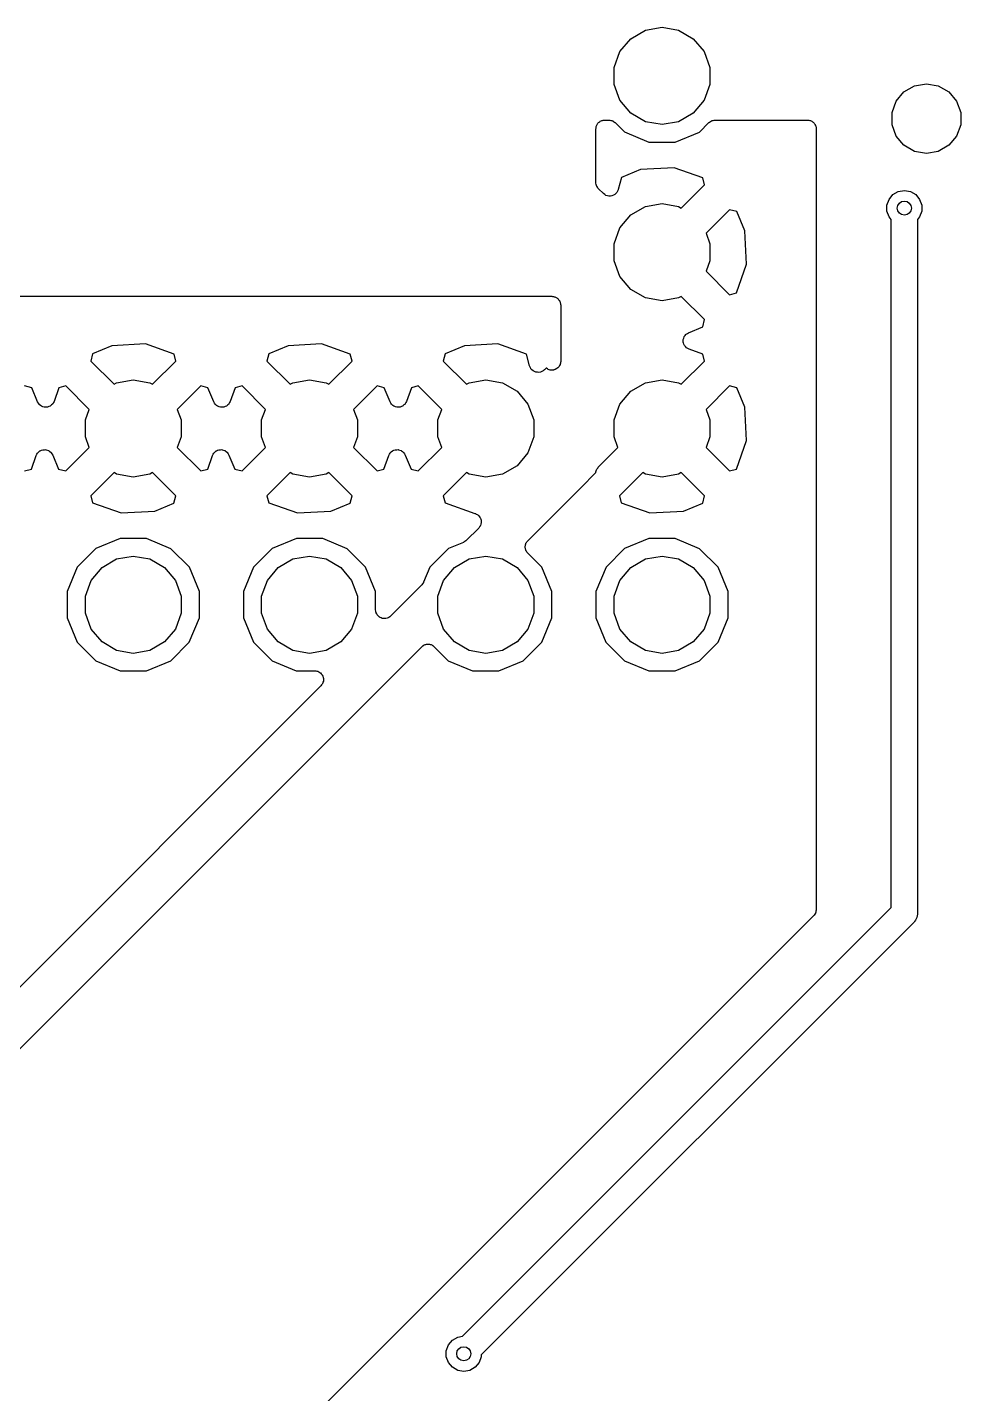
# Model space of a CAD drawing. Extents: x 25 to 346, y -457 to -16.
# Drawn here: x 54.67 to 68.12, y -394.28 to -374.58 of the extents above; entities that cross this region are included whole.
import ezdxf

# ---------------------------------------------------------------- set-up
doc = ezdxf.new("R2010")
doc.units = 0
doc.header["$MEASUREMENT"] = 0
doc.layers.add('BLACK', color=7, linetype='CONTINUOUS')

msp = doc.modelspace()

# ---------------------------------------------------------------- linework, layer by layer
at = {"layer": 'Black'}
for p, q in [((63.3668, -374.748), (63.5777, -374.626)), ((63.5777, -374.626), (63.8175, -374.584)), ((63.8175, -374.584), (64.0573, -374.626)), ((64.0573, -374.626), (64.2682, -374.748)), ((63.2103, -374.934), (63.3668, -374.748)), ((64.2682, -374.748), (64.4247, -374.934)), ((63.127, -375.163), (63.2103, -374.934)), ((64.4247, -374.934), (64.508, -375.163)), ((63.127, -375.407), (63.127, -375.163)), ((64.508, -375.163), (64.508, -375.407)), ((63.2103, -375.636), (63.127, -375.407)), ((64.508, -375.407), (64.4247, -375.636)), ((67.1928, -375.649), (67.3049, -375.516)), ((67.3049, -375.516), (67.4558, -375.428)), ((67.4558, -375.428), (67.6275, -375.398)), ((67.6275, -375.398), (67.7992, -375.428)), ((67.7992, -375.428), (67.9501, -375.516)), ((67.9501, -375.516), (68.0622, -375.649)), ((63.3668, -375.822), (63.2103, -375.636)), ((64.4247, -375.636), (64.2682, -375.822)), ((67.1332, -375.813), (67.1928, -375.649)), ((68.0622, -375.649), (68.1218, -375.813)), ((63.5777, -375.944), (63.3668, -375.822)), ((64.2682, -375.822), (64.0573, -375.944)), ((67.1332, -375.987), (67.1332, -375.813)), ((68.1218, -375.813), (68.1218, -375.987)), ((62.865, -376.047), (62.8669, -376.036)), ((62.865, -376.82), (62.865, -376.047)), ((62.8669, -376.025), (62.8707, -376.015)), ((62.8669, -376.036), (62.8669, -376.025)), ((62.8707, -376.015), (62.8727, -376.004)), ((62.8727, -376.004), (62.8782, -375.994)), ((62.8782, -375.994), (62.882, -375.983)), ((62.882, -375.983), (62.8892, -375.975)), ((62.8892, -375.975), (62.8947, -375.965)), ((62.8947, -375.965), (62.9032, -375.958)), ((62.9032, -375.958), (62.9104, -375.95)), ((62.9104, -375.95), (62.92, -375.944)), ((62.92, -375.944), (62.9285, -375.937)), ((62.9285, -375.937), (62.9389, -375.933)), ((62.9389, -375.933), (62.9486, -375.928)), ((62.9486, -375.928), (62.9595, -375.926)), ((62.9595, -375.926), (62.9699, -375.922)), ((62.9699, -375.922), (62.9811, -375.922)), ((62.9811, -375.922), (62.992, -375.92)), ((62.992, -375.92), (63.0529, -375.92)), ((63.0529, -375.92), (63.0584, -375.921)), ((63.0584, -375.921), (63.064, -375.92)), ((63.064, -375.92), (63.08, -375.925)), ((63.08, -375.925), (63.0963, -375.928)), ((63.0963, -375.928), (63.1012, -375.93)), ((63.1012, -375.93), (63.1066, -375.932)), ((63.1066, -375.932), (63.1202, -375.941)), ((63.1202, -375.941), (63.1345, -375.95)), ((63.1345, -375.95), (63.1381, -375.954)), ((63.1381, -375.954), (63.1427, -375.957)), ((63.1427, -375.957), (63.2772, -376.092)), ((63.2772, -376.092), (63.6272, -376.237)), ((63.8175, -375.986), (63.5777, -375.944)), ((64.0573, -375.944), (63.8175, -375.986)), ((64.0061, -376.238), (64.3563, -376.093)), ((64.3563, -376.093), (64.4924, -375.957)), ((64.4924, -375.957), (64.497, -375.954)), ((64.497, -375.954), (64.5005, -375.95)), ((64.5005, -375.95), (64.5149, -375.941)), ((64.5149, -375.941), (64.5286, -375.932)), ((64.5286, -375.932), (64.5339, -375.93)), ((64.5339, -375.93), (64.5387, -375.928)), ((64.5387, -375.928), (64.5551, -375.925)), ((64.5551, -375.925), (64.5712, -375.92)), ((64.5712, -375.92), (64.5767, -375.921)), ((64.5767, -375.921), (64.5821, -375.92)), ((64.5821, -375.92), (65.913, -375.92)), ((65.913, -375.92), (65.9239, -375.922)), ((65.9239, -375.922), (65.9351, -375.922)), ((65.9351, -375.922), (65.9455, -375.926)), ((65.9455, -375.926), (65.9564, -375.928)), ((65.9564, -375.928), (65.9661, -375.933)), ((65.9661, -375.933), (65.9765, -375.937)), ((65.9765, -375.937), (65.985, -375.944)), ((65.985, -375.944), (65.9946, -375.95)), ((65.9946, -375.95), (66.0018, -375.958)), ((66.0018, -375.958), (66.0103, -375.965)), ((66.0103, -375.965), (66.0158, -375.975)), ((66.0158, -375.975), (66.023, -375.983)), ((66.023, -375.983), (66.0268, -375.994)), ((66.0268, -375.994), (66.0323, -376.004)), ((66.0323, -376.004), (66.0343, -376.015)), ((66.0343, -376.015), (66.0381, -376.025)), ((66.0381, -376.025), (66.0381, -376.036)), ((66.0381, -376.036), (66.04, -376.047)), ((66.04, -376.047), (66.04, -387.297)), ((67.1928, -376.151), (67.1332, -375.987)), ((68.1218, -375.987), (68.0622, -376.151)), ((63.6272, -376.237), (64.0061, -376.238)), ((67.3049, -376.284), (67.1928, -376.151)), ((67.4558, -376.372), (67.3049, -376.284)), ((67.9501, -376.284), (67.7992, -376.372)), ((68.0622, -376.151), (67.9501, -376.284)), ((67.6275, -376.402), (67.4558, -376.372)), ((67.7992, -376.372), (67.6275, -376.402)), ((63.5089, -376.633), (63.2315, -376.748)), ((63.9917, -376.607), (63.5089, -376.633)), ((64.4046, -376.753), (63.9917, -376.607)), ((62.866, -376.825), (62.865, -376.82)), ((62.8655, -376.831), (62.866, -376.825)), ((62.8698, -376.847), (62.8655, -376.831)), ((62.8727, -376.863), (62.8698, -376.847)), ((62.8755, -376.868), (62.8727, -376.863)), ((62.8769, -376.874), (62.8755, -376.868)), ((62.8864, -376.887), (62.8769, -376.874)), ((62.8947, -376.902), (62.8864, -376.887)), ((63.2315, -376.748), (63.1858, -376.923)), ((64.0953, -377.188), (64.4308, -376.853)), ((64.4308, -376.853), (64.4046, -376.753)), ((62.899, -376.905), (62.8947, -376.902)), ((62.9022, -376.91), (62.899, -376.905)), ((62.9731, -376.981), (62.9022, -376.91)), ((62.9734, -376.981), (62.9731, -376.981)), ((62.9736, -376.981), (62.9734, -376.981)), ((62.9915, -376.993), (62.9736, -376.981)), ((63.0092, -377.006), (62.9915, -376.993)), ((63.0096, -377.006), (63.0092, -377.006)), ((63.0099, -377.006), (63.0096, -377.006)), ((63.0309, -377.012), (63.0099, -377.006)), ((63.0518, -377.017), (63.0309, -377.012)), ((63.0522, -377.017), (63.0518, -377.017)), ((63.0526, -377.017), (63.0522, -377.017)), ((63.0743, -377.015), (63.0526, -377.017)), ((63.0958, -377.013), (63.0743, -377.015)), ((63.0961, -377.013), (63.0958, -377.013)), ((63.0965, -377.013), (63.0961, -377.013)), ((63.1161, -377.004), (63.0965, -377.013)), ((63.1358, -376.995), (63.1161, -377.004)), ((63.136, -376.995), (63.1358, -376.995)), ((63.1364, -376.994), (63.136, -376.995)), ((63.1516, -376.979), (63.1364, -376.994)), ((63.1669, -376.964), (63.1516, -376.979)), ((63.1671, -376.963), (63.1669, -376.964)), ((63.1674, -376.963), (63.1671, -376.963)), ((63.1764, -376.943), (63.1674, -376.963)), ((63.1856, -376.924), (63.1764, -376.943)), ((63.1858, -376.923), (63.1856, -376.923)), ((63.1856, -376.923), (63.1856, -376.924)), ((67.0589, -377.146), (67.0892, -377.063)), ((67.0892, -377.063), (67.1461, -376.995)), ((67.1461, -376.995), (67.2228, -376.95)), ((67.2228, -376.95), (67.31, -376.935)), ((67.31, -376.935), (67.3972, -376.95)), ((67.3972, -376.95), (67.4739, -376.995)), ((67.4739, -376.995), (67.5308, -377.063)), ((67.5308, -377.063), (67.5611, -377.146)), ((63.2103, -377.474), (63.3668, -377.288)), ((63.3668, -377.288), (63.5777, -377.166)), ((63.5777, -377.166), (63.8175, -377.124)), ((63.8175, -377.124), (64.0573, -377.166)), ((64.0573, -377.166), (64.0953, -377.188)), ((64.79, -377.212), (64.4521, -377.55)), ((64.8941, -377.239), (64.79, -377.212)), ((65.009, -377.516), (64.8941, -377.239)), ((67.0589, -377.234), (67.0589, -377.146)), ((67.0892, -377.317), (67.0589, -377.234)), ((67.5611, -377.234), (67.5308, -377.317)), ((67.5611, -377.146), (67.5611, -377.234)), ((63.127, -377.703), (63.2103, -377.474)), ((67.1195, -377.354), (67.0892, -377.317)), ((67.1195, -387.271), (67.1195, -377.354)), ((67.5308, -377.317), (67.5005, -377.354)), ((67.5005, -377.354), (67.5005, -387.35)), ((64.4521, -377.55), (64.508, -377.703)), ((65.0352, -377.999), (65.009, -377.516)), ((63.127, -377.947), (63.127, -377.703)), ((64.508, -377.703), (64.508, -377.947)), ((63.2103, -378.176), (63.127, -377.947)), ((64.508, -377.947), (64.4521, -378.1)), ((64.8899, -378.412), (65.0352, -377.999)), ((63.3668, -378.362), (63.2103, -378.176)), ((64.4521, -378.1), (64.79, -378.438)), ((36.957, -378.46), (62.23, -378.46)), ((62.23, -378.46), (62.2409, -378.462)), ((62.2409, -378.462), (62.2521, -378.462)), ((62.2521, -378.462), (62.2625, -378.466)), ((62.2625, -378.466), (62.2734, -378.468)), ((62.2734, -378.468), (62.2831, -378.473)), ((62.2831, -378.473), (62.2935, -378.477)), ((63.5777, -378.484), (63.3668, -378.362)), ((64.0953, -378.462), (64.0573, -378.484)), ((64.4308, -378.797), (64.0953, -378.462)), ((64.79, -378.438), (64.8899, -378.412)), ((62.2935, -378.477), (62.302, -378.484)), ((62.302, -378.484), (62.3116, -378.49)), ((62.3116, -378.49), (62.3188, -378.498)), ((62.3188, -378.498), (62.3273, -378.505)), ((62.3273, -378.505), (62.3328, -378.515)), ((62.3328, -378.515), (62.34, -378.523)), ((62.34, -378.523), (62.3438, -378.534)), ((62.3438, -378.534), (62.3493, -378.544)), ((62.3493, -378.544), (62.3513, -378.555)), ((62.3513, -378.555), (62.3551, -378.565)), ((62.3551, -378.565), (62.3551, -378.576)), ((62.3551, -378.576), (62.357, -378.587)), ((62.357, -378.587), (62.357, -379.398)), ((63.8175, -378.526), (63.5777, -378.484)), ((64.0573, -378.484), (63.8175, -378.526)), ((64.4035, -378.902), (64.4308, -378.797)), ((64.1236, -379.082), (64.1302, -379.064)), ((64.1302, -379.064), (64.1362, -379.044)), ((64.1362, -379.044), (64.1375, -379.043)), ((64.1375, -379.043), (64.1382, -379.041)), ((64.1382, -379.041), (64.1509, -379.025)), ((64.1509, -379.025), (64.1631, -379.01)), ((64.1631, -379.01), (64.1649, -379.008)), ((64.1649, -379.008), (64.1662, -379.007)), ((64.1662, -379.007), (64.1834, -378.997)), ((64.1834, -378.997), (64.2003, -378.986)), ((64.2003, -378.986), (64.4035, -378.902)), ((55.8889, -379.173), (55.6115, -379.288)), ((56.3717, -379.147), (55.8889, -379.173)), ((56.7846, -379.293), (56.3717, -379.147)), ((58.4289, -379.173), (58.1515, -379.288)), ((58.9117, -379.147), (58.4289, -379.173)), ((59.3246, -379.293), (58.9117, -379.147)), ((60.9689, -379.173), (60.6915, -379.288)), ((61.4517, -379.147), (60.9689, -379.173)), ((61.8646, -379.293), (61.4517, -379.147)), ((64.123, -379.087), (64.1236, -379.085)), ((64.1238, -379.107), (64.123, -379.087)), ((64.1236, -379.085), (64.1236, -379.082)), ((64.124, -379.127), (64.1238, -379.107)), ((64.1248, -379.129), (64.124, -379.127)), ((64.1249, -379.131), (64.1248, -379.129)), ((64.1325, -379.149), (64.1249, -379.131)), ((64.1396, -379.168), (64.1325, -379.149)), ((64.1409, -379.169), (64.1396, -379.168)), ((64.1418, -379.171), (64.1409, -379.169)), ((64.1553, -379.186), (64.1418, -379.171)), ((64.1683, -379.201), (64.1553, -379.186)), ((64.1701, -379.202), (64.1683, -379.201)), ((64.1716, -379.204), (64.1701, -379.202)), ((64.1893, -379.213), (64.1716, -379.204)), ((64.2067, -379.223), (64.1893, -379.213)), ((64.4046, -379.293), (64.2067, -379.223)), ((55.6115, -379.288), (55.5842, -379.393)), ((55.5842, -379.393), (55.9197, -379.728)), ((56.4753, -379.728), (56.8108, -379.393)), ((56.8108, -379.393), (56.7846, -379.293)), ((58.1515, -379.288), (58.1242, -379.393)), ((58.1242, -379.393), (58.4597, -379.728)), ((59.0153, -379.728), (59.3508, -379.393)), ((59.3508, -379.393), (59.3246, -379.293)), ((60.6915, -379.288), (60.6642, -379.393)), ((60.6642, -379.393), (60.9997, -379.728)), ((61.9092, -379.463), (61.8646, -379.293)), ((62.341, -379.456), (62.334, -379.471)), ((62.3493, -379.442), (62.341, -379.456)), ((62.3503, -379.436), (62.3493, -379.442)), ((62.3527, -379.431), (62.3503, -379.436)), ((62.3541, -379.415), (62.3527, -379.431)), ((62.357, -379.398), (62.3541, -379.415)), ((64.0953, -379.728), (64.4308, -379.393)), ((64.4308, -379.393), (64.4046, -379.293)), ((61.9094, -379.463), (61.9092, -379.463)), ((61.9094, -379.464), (61.9094, -379.463)), ((61.9186, -379.483), (61.9094, -379.464)), ((61.9276, -379.503), (61.9186, -379.483)), ((61.9279, -379.503), (61.9276, -379.503)), ((61.928, -379.504), (61.9279, -379.503)), ((61.9434, -379.519), (61.928, -379.504)), ((61.9586, -379.534), (61.9434, -379.519)), ((61.959, -379.535), (61.9586, -379.534)), ((61.9592, -379.535), (61.959, -379.535)), ((61.9789, -379.544), (61.9592, -379.535)), ((61.9985, -379.553), (61.9789, -379.544)), ((61.9989, -379.553), (61.9985, -379.553)), ((61.9992, -379.553), (61.9989, -379.553)), ((62.0207, -379.555), (61.9992, -379.553)), ((62.0424, -379.557), (62.0207, -379.555)), ((62.0428, -379.557), (62.0424, -379.557)), ((62.0432, -379.557), (62.0428, -379.557)), ((62.0641, -379.552), (62.0432, -379.557)), ((62.0851, -379.546), (62.0641, -379.552)), ((62.0854, -379.546), (62.0851, -379.546)), ((62.0858, -379.546), (62.0854, -379.546)), ((62.1036, -379.533), (62.0858, -379.546)), ((62.1214, -379.521), (62.1036, -379.533)), ((62.1216, -379.521), (62.1214, -379.521)), ((62.1219, -379.521), (62.1216, -379.521)), ((62.1486, -379.494), (62.1219, -379.521)), ((62.1538, -379.498), (62.1486, -379.494)), ((62.1665, -379.508), (62.1538, -379.498)), ((62.1718, -379.51), (62.1665, -379.508)), ((62.1763, -379.513), (62.1718, -379.51)), ((62.1924, -379.518), (62.1763, -379.513)), ((62.2079, -379.523), (62.1924, -379.518)), ((62.2135, -379.523), (62.2079, -379.523)), ((62.2189, -379.525), (62.2135, -379.523)), ((62.2355, -379.523), (62.2189, -379.525)), ((62.2521, -379.523), (62.2355, -379.523)), ((62.2573, -379.521), (62.2521, -379.523)), ((62.2629, -379.521), (62.2573, -379.521)), ((62.2779, -379.514), (62.2629, -379.521)), ((62.2935, -379.508), (62.2779, -379.514)), ((62.2978, -379.505), (62.2935, -379.508)), ((62.3028, -379.502), (62.2978, -379.505)), ((62.3146, -379.491), (62.3028, -379.502)), ((62.3273, -379.48), (62.3146, -379.491)), ((62.3301, -379.475), (62.3273, -379.48)), ((62.334, -379.471), (62.3301, -379.475)), ((54.7341, -379.779), (54.63, -379.752)), ((54.8183, -379.982), (54.7341, -379.779)), ((55.1251, -379.778), (55.0554, -379.976)), ((55.225, -379.752), (55.1251, -379.778)), ((55.5629, -380.09), (55.225, -379.752)), ((55.9197, -379.728), (55.9577, -379.706)), ((55.9577, -379.706), (56.1975, -379.664)), ((56.1975, -379.664), (56.4373, -379.706)), ((56.4373, -379.706), (56.4753, -379.728)), ((57.17, -379.752), (56.8321, -380.09)), ((57.2741, -379.779), (57.17, -379.752)), ((57.3583, -379.982), (57.2741, -379.779)), ((57.6651, -379.778), (57.5954, -379.976)), ((57.765, -379.752), (57.6651, -379.778)), ((58.1029, -380.09), (57.765, -379.752)), ((58.4597, -379.728), (58.4977, -379.706)), ((58.4977, -379.706), (58.7375, -379.664)), ((58.7375, -379.664), (58.9773, -379.706)), ((58.9773, -379.706), (59.0153, -379.728)), ((59.71, -379.752), (59.3721, -380.09)), ((59.8141, -379.779), (59.71, -379.752)), ((59.8983, -379.982), (59.8141, -379.779)), ((60.2051, -379.778), (60.1354, -379.976)), ((60.305, -379.752), (60.2051, -379.778)), ((60.6429, -380.09), (60.305, -379.752)), ((60.9997, -379.728), (61.0377, -379.706)), ((61.0377, -379.706), (61.2775, -379.664)), ((61.2775, -379.664), (61.5173, -379.706)), ((61.5173, -379.706), (61.7282, -379.828)), ((61.7282, -379.828), (61.8847, -380.014)), ((63.2103, -380.014), (63.3668, -379.828)), ((63.3668, -379.828), (63.5777, -379.706)), ((63.5777, -379.706), (63.8175, -379.664)), ((63.8175, -379.664), (64.0573, -379.706)), ((64.0573, -379.706), (64.0953, -379.728)), ((64.79, -379.752), (64.4521, -380.09)), ((64.8941, -379.779), (64.79, -379.752)), ((65.009, -380.056), (64.8941, -379.779)), ((54.829, -379.999), (54.8183, -379.982)), ((54.8392, -380.016), (54.829, -379.999)), ((54.8409, -380.018), (54.8392, -380.016)), ((54.842, -380.019), (54.8409, -380.018)), ((54.8579, -380.032), (54.842, -380.019)), ((54.8733, -380.044), (54.8579, -380.032)), ((54.8753, -380.045), (54.8733, -380.044)), ((54.877, -380.046), (54.8753, -380.045)), ((54.8961, -380.052), (54.877, -380.046)), ((54.9816, -380.05), (54.9631, -380.058)), ((55.0003, -380.043), (54.9816, -380.05)), ((55.0019, -380.042), (55.0003, -380.043)), ((55.0039, -380.041), (55.0019, -380.042)), ((55.0186, -380.027), (55.0039, -380.041)), ((55.0338, -380.014), (55.0186, -380.027)), ((55.0348, -380.012), (55.0338, -380.014)), ((55.0364, -380.011), (55.0348, -380.012)), ((55.0456, -379.993), (55.0364, -380.011)), ((55.0554, -379.976), (55.0456, -379.993)), ((57.369, -379.999), (57.3583, -379.982)), ((57.3792, -380.016), (57.369, -379.999)), ((57.3809, -380.018), (57.3792, -380.016)), ((57.382, -380.019), (57.3809, -380.018)), ((57.3979, -380.032), (57.382, -380.019)), ((57.4133, -380.044), (57.3979, -380.032)), ((57.4153, -380.045), (57.4133, -380.044)), ((57.417, -380.046), (57.4153, -380.045)), ((57.4361, -380.052), (57.417, -380.046)), ((57.5216, -380.05), (57.5031, -380.058)), ((57.5403, -380.043), (57.5216, -380.05)), ((57.5419, -380.042), (57.5403, -380.043)), ((57.5439, -380.041), (57.5419, -380.042)), ((57.5586, -380.027), (57.5439, -380.041)), ((57.5738, -380.014), (57.5586, -380.027)), ((57.5748, -380.012), (57.5738, -380.014)), ((57.5764, -380.011), (57.5748, -380.012)), ((57.5856, -379.993), (57.5764, -380.011)), ((57.5954, -379.976), (57.5856, -379.993)), ((59.909, -379.999), (59.8983, -379.982)), ((59.9192, -380.016), (59.909, -379.999)), ((59.9209, -380.018), (59.9192, -380.016)), ((59.922, -380.019), (59.9209, -380.018)), ((59.9379, -380.032), (59.922, -380.019)), ((59.9533, -380.044), (59.9379, -380.032)), ((59.9553, -380.045), (59.9533, -380.044)), ((59.957, -380.046), (59.9553, -380.045)), ((59.9761, -380.052), (59.957, -380.046)), ((60.0616, -380.05), (60.0431, -380.058)), ((60.0803, -380.043), (60.0616, -380.05)), ((60.0819, -380.042), (60.0803, -380.043)), ((60.0839, -380.041), (60.0819, -380.042)), ((60.0986, -380.027), (60.0839, -380.041)), ((60.1138, -380.014), (60.0986, -380.027)), ((60.1148, -380.012), (60.1138, -380.014)), ((60.1164, -380.011), (60.1148, -380.012)), ((60.1256, -379.993), (60.1164, -380.011)), ((60.1354, -379.976), (60.1256, -379.993)), ((61.8847, -380.014), (61.968, -380.243)), ((63.127, -380.243), (63.2103, -380.014)), ((54.9149, -380.059), (54.8961, -380.052)), ((54.917, -380.059), (54.9149, -380.059)), ((54.9191, -380.06), (54.917, -380.059)), ((54.939, -380.059), (54.9191, -380.06)), ((54.959, -380.058), (54.939, -380.059)), ((54.961, -380.058), (54.959, -380.058)), ((54.9631, -380.058), (54.961, -380.058)), ((55.507, -380.243), (55.5629, -380.09)), ((55.507, -380.487), (55.507, -380.243)), ((56.8321, -380.09), (56.888, -380.243)), ((56.888, -380.243), (56.888, -380.487)), ((57.4549, -380.059), (57.4361, -380.052)), ((57.457, -380.059), (57.4549, -380.059)), ((57.4591, -380.06), (57.457, -380.059)), ((57.479, -380.059), (57.4591, -380.06)), ((57.499, -380.058), (57.479, -380.059)), ((57.501, -380.058), (57.499, -380.058)), ((57.5031, -380.058), (57.501, -380.058)), ((58.047, -380.243), (58.1029, -380.09)), ((58.047, -380.487), (58.047, -380.243)), ((59.3721, -380.09), (59.428, -380.243)), ((59.428, -380.243), (59.428, -380.487)), ((59.9949, -380.059), (59.9761, -380.052)), ((59.997, -380.059), (59.9949, -380.059)), ((59.9991, -380.06), (59.997, -380.059)), ((60.019, -380.059), (59.9991, -380.06)), ((60.039, -380.058), (60.019, -380.059)), ((60.041, -380.058), (60.039, -380.058)), ((60.0431, -380.058), (60.041, -380.058)), ((60.587, -380.243), (60.6429, -380.09)), ((60.587, -380.487), (60.587, -380.243)), ((61.968, -380.243), (61.968, -380.487)), ((63.127, -380.487), (63.127, -380.243)), ((64.4521, -380.09), (64.508, -380.243)), ((64.508, -380.243), (64.508, -380.487)), ((65.0352, -380.539), (65.009, -380.056)), ((55.225, -380.978), (55.5629, -380.64)), ((55.5629, -380.64), (55.507, -380.487)), ((56.888, -380.487), (56.8321, -380.64)), ((56.8321, -380.64), (57.17, -380.978)), ((57.765, -380.978), (58.1029, -380.64)), ((58.1029, -380.64), (58.047, -380.487)), ((59.428, -380.487), (59.3721, -380.64)), ((59.3721, -380.64), (59.71, -380.978)), ((60.305, -380.978), (60.6429, -380.64)), ((60.6429, -380.64), (60.587, -380.487)), ((61.968, -380.487), (61.8847, -380.716)), ((62.8996, -380.924), (63.1829, -380.64)), ((63.1829, -380.64), (63.127, -380.487)), ((64.508, -380.487), (64.4521, -380.64)), ((64.4521, -380.64), (64.79, -380.978)), ((64.8899, -380.952), (65.0352, -380.539)), ((54.7299, -380.952), (54.7996, -380.754)), ((54.7996, -380.754), (54.8094, -380.737)), ((54.8094, -380.737), (54.8186, -380.719)), ((54.8186, -380.719), (54.8202, -380.718)), ((54.8202, -380.718), (54.8212, -380.716)), ((54.8212, -380.716), (54.8364, -380.703)), ((54.8364, -380.703), (54.8511, -380.689)), ((54.8511, -380.689), (54.8531, -380.688)), ((54.8531, -380.688), (54.8547, -380.687)), ((54.8547, -380.687), (54.8734, -380.68)), ((54.8734, -380.68), (54.8919, -380.672)), ((54.8919, -380.672), (54.894, -380.672)), ((54.894, -380.672), (54.896, -380.672)), ((54.896, -380.672), (54.916, -380.671)), ((54.916, -380.671), (54.9359, -380.67)), ((54.9359, -380.67), (54.938, -380.671)), ((54.938, -380.671), (54.9401, -380.671)), ((54.9401, -380.671), (54.959, -380.678)), ((54.959, -380.678), (54.978, -380.684)), ((54.978, -380.684), (54.9797, -380.685)), ((54.9797, -380.685), (54.9817, -380.686)), ((54.9817, -380.686), (54.9971, -380.698)), ((54.9971, -380.698), (55.013, -380.711)), ((55.013, -380.711), (55.0141, -380.712)), ((55.0141, -380.712), (55.0158, -380.714)), ((55.0158, -380.714), (55.0259, -380.731)), ((55.0259, -380.731), (55.0367, -380.748)), ((55.0367, -380.748), (55.1209, -380.951)), ((57.2699, -380.952), (57.3396, -380.754)), ((57.3396, -380.754), (57.3494, -380.737)), ((57.3494, -380.737), (57.3586, -380.719)), ((57.3586, -380.719), (57.3602, -380.718)), ((57.3602, -380.718), (57.3612, -380.716)), ((57.3612, -380.716), (57.3764, -380.703)), ((57.3764, -380.703), (57.3911, -380.689)), ((57.3911, -380.689), (57.3931, -380.688)), ((57.3931, -380.688), (57.3947, -380.687)), ((57.3947, -380.687), (57.4134, -380.68)), ((57.4134, -380.68), (57.4319, -380.672)), ((57.4319, -380.672), (57.434, -380.672)), ((57.434, -380.672), (57.436, -380.672)), ((57.436, -380.672), (57.456, -380.671)), ((57.456, -380.671), (57.4759, -380.67)), ((57.4759, -380.67), (57.478, -380.671)), ((57.478, -380.671), (57.4801, -380.671)), ((57.4801, -380.671), (57.499, -380.678)), ((57.499, -380.678), (57.518, -380.684)), ((57.518, -380.684), (57.5197, -380.685)), ((57.5197, -380.685), (57.5217, -380.686)), ((57.5217, -380.686), (57.5371, -380.698)), ((57.5371, -380.698), (57.553, -380.711)), ((57.553, -380.711), (57.5541, -380.712)), ((57.5541, -380.712), (57.5558, -380.714)), ((57.5558, -380.714), (57.5659, -380.731)), ((57.5659, -380.731), (57.5767, -380.748)), ((57.5767, -380.748), (57.6609, -380.951)), ((59.8099, -380.952), (59.8796, -380.754)), ((59.8796, -380.754), (59.8894, -380.737)), ((59.8894, -380.737), (59.8986, -380.719)), ((59.8986, -380.719), (59.9002, -380.718)), ((59.9002, -380.718), (59.9012, -380.716)), ((59.9012, -380.716), (59.9164, -380.703)), ((59.9164, -380.703), (59.9311, -380.689)), ((59.9311, -380.689), (59.9331, -380.688)), ((59.9331, -380.688), (59.9347, -380.687)), ((59.9347, -380.687), (59.9534, -380.68)), ((59.9534, -380.68), (59.9719, -380.672)), ((59.9719, -380.672), (59.974, -380.672)), ((59.974, -380.672), (59.976, -380.672)), ((59.976, -380.672), (59.996, -380.671)), ((59.996, -380.671), (60.0159, -380.67)), ((60.0159, -380.67), (60.018, -380.671)), ((60.018, -380.671), (60.0201, -380.671)), ((60.0201, -380.671), (60.039, -380.678)), ((60.039, -380.678), (60.058, -380.684)), ((60.058, -380.684), (60.0597, -380.685)), ((60.0597, -380.685), (60.0617, -380.686)), ((60.0617, -380.686), (60.0771, -380.698)), ((60.0771, -380.698), (60.093, -380.711)), ((60.093, -380.711), (60.0941, -380.712)), ((60.0941, -380.712), (60.0958, -380.714)), ((60.0958, -380.714), (60.1059, -380.731)), ((60.1059, -380.731), (60.1167, -380.748)), ((60.1167, -380.748), (60.2009, -380.951)), ((61.8847, -380.716), (61.7282, -380.902)), ((54.63, -380.978), (54.7299, -380.952)), ((55.1209, -380.951), (55.225, -380.978)), ((55.9197, -381.002), (55.5842, -381.337)), ((55.9577, -381.024), (55.9197, -381.002)), ((56.1975, -381.066), (55.9577, -381.024)), ((56.4373, -381.024), (56.1975, -381.066)), ((56.4753, -381.002), (56.4373, -381.024)), ((56.8108, -381.337), (56.4753, -381.002)), ((57.17, -380.978), (57.2699, -380.952)), ((57.6609, -380.951), (57.765, -380.978)), ((58.4597, -381.002), (58.1242, -381.337)), ((58.4977, -381.024), (58.4597, -381.002)), ((58.7375, -381.066), (58.4977, -381.024)), ((58.9773, -381.024), (58.7375, -381.066)), ((59.0153, -381.002), (58.9773, -381.024)), ((59.3508, -381.337), (59.0153, -381.002)), ((59.71, -380.978), (59.8099, -380.952)), ((60.2009, -380.951), (60.305, -380.978)), ((60.9997, -381.002), (60.6642, -381.337)), ((61.0377, -381.024), (60.9997, -381.002)), ((61.2775, -381.066), (61.0377, -381.024)), ((61.5173, -381.024), (61.2775, -381.066)), ((61.7282, -380.902), (61.5173, -381.024)), ((62.6556, -381.209), (62.856, -381.009)), ((62.856, -381.009), (62.8629, -380.999)), ((62.8629, -380.999), (62.8647, -380.989)), ((62.8647, -380.989), (62.8703, -380.975)), ((62.8703, -380.975), (62.8743, -380.96)), ((62.8743, -380.96), (62.8781, -380.954)), ((62.8781, -380.954), (62.8806, -380.948)), ((62.8806, -380.948), (62.8907, -380.936)), ((62.8907, -380.936), (62.8996, -380.924)), ((63.5397, -381.002), (63.2042, -381.337)), ((63.5777, -381.024), (63.5397, -381.002)), ((63.8175, -381.066), (63.5777, -381.024)), ((64.0573, -381.024), (63.8175, -381.066)), ((64.0953, -381.002), (64.0573, -381.024)), ((64.4308, -381.337), (64.0953, -381.002)), ((64.79, -380.978), (64.8899, -380.952)), ((61.8821, -381.983), (62.6556, -381.209)), ((62.6556, -381.209), (62.6556, -381.209)), ((55.5842, -381.337), (55.6104, -381.437)), ((56.7835, -381.442), (56.8108, -381.337)), ((58.1242, -381.337), (58.1504, -381.437)), ((59.3235, -381.442), (59.3508, -381.337)), ((60.6642, -381.337), (60.6904, -381.437)), ((63.2042, -381.337), (63.2304, -381.437)), ((64.4035, -381.442), (64.4308, -381.337)), ((55.6104, -381.437), (56.0233, -381.583)), ((56.0233, -381.583), (56.5061, -381.557)), ((56.5061, -381.557), (56.7835, -381.442)), ((58.1504, -381.437), (58.5633, -381.583)), ((58.5633, -381.583), (59.0461, -381.557)), ((59.0461, -381.557), (59.3235, -381.442)), ((60.6904, -381.437), (61.122, -381.589)), ((61.122, -381.589), (61.1224, -381.589)), ((61.1224, -381.589), (61.1229, -381.59)), ((61.1229, -381.59), (61.1271, -381.591)), ((61.1271, -381.591), (61.1388, -381.598)), ((61.1388, -381.598), (61.1402, -381.598)), ((61.1402, -381.598), (61.1583, -381.607)), ((61.1583, -381.607), (61.1598, -381.608)), ((61.1598, -381.608), (61.1617, -381.609)), ((61.1617, -381.609), (61.1643, -381.612)), ((61.1643, -381.612), (61.1656, -381.613)), ((61.1656, -381.613), (61.1723, -381.621)), ((61.1723, -381.621), (61.1754, -381.624)), ((61.1754, -381.624), (61.1895, -381.638)), ((63.2304, -381.437), (63.6433, -381.583)), ((63.6433, -381.583), (64.1261, -381.557)), ((64.1261, -381.557), (64.4035, -381.442)), ((61.1753, -381.801), (60.9957, -381.98)), ((61.1868, -381.784), (61.1753, -381.801)), ((61.1891, -381.781), (61.1868, -381.784)), ((61.1956, -381.773), (61.1891, -381.781)), ((61.1895, -381.638), (61.1904, -381.64)), ((61.1904, -381.64), (61.1919, -381.642)), ((61.1919, -381.642), (61.1935, -381.645)), ((61.1935, -381.645), (61.1943, -381.646)), ((61.1943, -381.646), (61.1972, -381.654)), ((61.1961, -381.772), (61.1956, -381.773)), ((61.1988, -381.768), (61.1961, -381.772)), ((61.1972, -381.654), (61.1997, -381.66)), ((61.1994, -381.766), (61.1988, -381.768)), ((61.2006, -381.765), (61.1994, -381.766)), ((61.1997, -381.66), (61.2082, -381.678)), ((61.2058, -381.745), (61.2006, -381.765)), ((61.2075, -381.739), (61.2058, -381.745)), ((61.2103, -381.732), (61.2075, -381.739)), ((61.2082, -381.678), (61.2084, -381.68)), ((61.2084, -381.68), (61.2092, -381.682)), ((61.2092, -381.682), (61.2094, -381.687)), ((61.2094, -381.687), (61.2098, -381.688)), ((61.2098, -381.688), (61.2099, -381.695)), ((61.2099, -381.695), (61.2103, -381.702)), ((61.2103, -381.702), (61.212, -381.722)), ((61.2116, -381.726), (61.2103, -381.73)), ((61.2103, -381.73), (61.2103, -381.732)), ((61.212, -381.722), (61.2115, -381.724)), ((61.2115, -381.724), (61.2116, -381.726)), ((56.0089, -381.952), (55.6587, -382.097)), ((56.3878, -381.953), (56.0089, -381.952)), ((56.7378, -382.098), (56.3878, -381.953)), ((58.5489, -381.952), (58.1987, -382.097)), ((58.9278, -381.953), (58.5489, -381.952)), ((59.2778, -382.098), (58.9278, -381.953)), ((60.9544, -382.008), (60.7387, -382.097)), ((60.9568, -382.006), (60.9544, -382.008)), ((60.9595, -382.006), (60.9568, -382.006)), ((60.9753, -381.995), (60.9595, -382.006)), ((60.9916, -381.984), (60.9753, -381.995)), ((60.9933, -381.982), (60.9916, -381.984)), ((60.9957, -381.98), (60.9933, -381.982)), ((61.854, -382.03), (61.8568, -382.019)), ((61.8568, -382.019), (61.8632, -382.01)), ((61.8632, -382.01), (61.868, -382)), ((61.868, -382), (61.8758, -381.992)), ((61.8758, -381.992), (61.8821, -381.983)), ((63.6289, -381.952), (63.2787, -382.097)), ((64.0078, -381.953), (63.6289, -381.952)), ((64.3578, -382.098), (64.0078, -381.953)), ((55.6587, -382.097), (55.3905, -382.365)), ((55.9577, -382.246), (56.1975, -382.204)), ((56.1975, -382.204), (56.4373, -382.246)), ((57.0055, -382.366), (56.7378, -382.098)), ((58.1987, -382.097), (57.9305, -382.365)), ((58.4977, -382.246), (58.7375, -382.204)), ((58.7375, -382.204), (58.9773, -382.246)), ((59.5455, -382.366), (59.2778, -382.098)), ((60.7387, -382.097), (60.4705, -382.365)), ((61.0377, -382.246), (61.2775, -382.204)), ((61.2775, -382.204), (61.5173, -382.246)), ((61.8454, -382.062), (61.8483, -382.051)), ((61.8464, -382.073), (61.8454, -382.062)), ((61.8454, -382.084), (61.8464, -382.073)), ((61.8483, -382.094), (61.8454, -382.084)), ((61.8483, -382.051), (61.8493, -382.04)), ((61.8493, -382.106), (61.8483, -382.094)), ((61.8493, -382.04), (61.854, -382.03)), ((61.8539, -382.116), (61.8493, -382.106)), ((61.8568, -382.126), (61.8539, -382.116)), ((61.8632, -382.135), (61.8568, -382.126)), ((61.8679, -382.146), (61.8632, -382.135)), ((61.8757, -382.153), (61.8679, -382.146)), ((61.8821, -382.162), (61.8757, -382.153)), ((62.0855, -382.366), (61.8821, -382.162)), ((63.2787, -382.097), (63.0105, -382.365)), ((63.5777, -382.246), (63.8175, -382.204)), ((63.8175, -382.204), (64.0573, -382.246)), ((64.6255, -382.366), (64.3578, -382.098)), ((55.3905, -382.365), (55.2452, -382.715)), ((55.5903, -382.554), (55.7468, -382.368)), ((55.7468, -382.368), (55.9577, -382.246)), ((56.4373, -382.246), (56.6482, -382.368)), ((56.6482, -382.368), (56.8047, -382.554)), ((57.1502, -382.716), (57.0055, -382.366)), ((57.9305, -382.365), (57.7852, -382.715)), ((58.1303, -382.554), (58.2868, -382.368)), ((58.2868, -382.368), (58.4977, -382.246)), ((58.9773, -382.246), (59.1882, -382.368)), ((59.1882, -382.368), (59.3447, -382.554)), ((59.6902, -382.716), (59.5455, -382.366)), ((60.4705, -382.365), (60.3802, -382.582)), ((60.6703, -382.554), (60.8268, -382.368)), ((60.8268, -382.368), (61.0377, -382.246)), ((61.5173, -382.246), (61.7282, -382.368)), ((61.7282, -382.368), (61.8847, -382.554)), ((62.2302, -382.716), (62.0855, -382.366)), ((63.0105, -382.365), (62.8652, -382.715)), ((63.2103, -382.554), (63.3668, -382.368)), ((63.3668, -382.368), (63.5777, -382.246)), ((64.0573, -382.246), (64.2682, -382.368)), ((64.2682, -382.368), (64.4247, -382.554)), ((64.7702, -382.716), (64.6255, -382.366)), ((55.507, -382.783), (55.5903, -382.554)), ((56.8047, -382.554), (56.888, -382.783)), ((58.047, -382.783), (58.1303, -382.554)), ((59.3447, -382.554), (59.428, -382.783)), ((60.3669, -382.603), (60.3565, -382.619)), ((60.378, -382.587), (60.3669, -382.603)), ((60.3787, -382.585), (60.378, -382.587)), ((60.3802, -382.582), (60.3787, -382.585)), ((60.587, -382.783), (60.6703, -382.554)), ((61.8847, -382.554), (61.968, -382.783)), ((63.127, -382.783), (63.2103, -382.554)), ((64.4247, -382.554), (64.508, -382.783)), ((55.2452, -382.715), (55.2448, -383.094)), ((55.507, -383.027), (55.507, -382.783)), ((56.888, -382.783), (56.888, -383.027)), ((57.1498, -383.095), (57.1502, -382.716)), ((57.7852, -382.715), (57.7848, -383.094)), ((58.047, -383.027), (58.047, -382.783)), ((59.428, -382.783), (59.428, -383.027)), ((59.6899, -382.979), (59.6902, -382.716)), ((60.3527, -382.623), (59.9067, -383.069)), ((60.3543, -382.621), (60.3527, -382.623)), ((60.3565, -382.619), (60.3543, -382.621)), ((60.587, -383.027), (60.587, -382.783)), ((61.968, -382.783), (61.968, -383.027)), ((62.2298, -383.095), (62.2302, -382.716)), ((62.8652, -382.715), (62.8648, -383.094)), ((63.127, -383.027), (63.127, -382.783)), ((64.508, -382.783), (64.508, -383.027)), ((64.7698, -383.095), (64.7702, -382.716)), ((59.6928, -382.996), (59.6899, -382.979)), ((59.6943, -383.012), (59.6928, -382.996)), ((55.2448, -383.094), (55.3895, -383.444)), ((55.5903, -383.256), (55.507, -383.027)), ((56.888, -383.027), (56.8047, -383.256)), ((57.0045, -383.445), (57.1498, -383.095)), ((57.7848, -383.094), (57.9295, -383.444)), ((58.1303, -383.256), (58.047, -383.027)), ((59.428, -383.027), (59.3447, -383.256)), ((59.6966, -383.017), (59.6943, -383.012)), ((59.6976, -383.023), (59.6966, -383.017)), ((59.7059, -383.037), (59.6976, -383.023)), ((59.7129, -383.052), (59.7059, -383.037)), ((59.7168, -383.056), (59.7129, -383.052)), ((59.7196, -383.061), (59.7168, -383.056)), ((59.7323, -383.072), (59.7196, -383.061)), ((59.7441, -383.083), (59.7323, -383.072)), ((59.7491, -383.086), (59.7441, -383.083)), ((59.7533, -383.089), (59.7491, -383.086)), ((59.769, -383.095), (59.7533, -383.089)), ((59.7841, -383.102), (59.769, -383.095)), ((59.7896, -383.103), (59.7841, -383.102)), ((59.7948, -383.105), (59.7896, -383.103)), ((59.8114, -383.105), (59.7948, -383.105)), ((59.828, -383.106), (59.8114, -383.105)), ((59.8333, -383.105), (59.828, -383.106)), ((59.8389, -383.105), (59.8333, -383.105)), ((59.8545, -383.099), (59.8389, -383.105)), ((59.8706, -383.095), (59.8545, -383.099)), ((59.8751, -383.091), (59.8706, -383.095)), ((59.8803, -383.089), (59.8751, -383.091)), ((59.8931, -383.079), (59.8803, -383.089)), ((59.9067, -383.069), (59.8931, -383.079)), ((60.6703, -383.256), (60.587, -383.027)), ((61.968, -383.027), (61.8847, -383.256)), ((62.0845, -383.445), (62.2298, -383.095)), ((62.8648, -383.094), (63.0095, -383.444)), ((63.2103, -383.256), (63.127, -383.027)), ((64.508, -383.027), (64.4247, -383.256)), ((64.6245, -383.445), (64.7698, -383.095)), ((55.7468, -383.442), (55.5903, -383.256)), ((56.8047, -383.256), (56.6482, -383.442)), ((58.2868, -383.442), (58.1303, -383.256)), ((59.3447, -383.256), (59.1882, -383.442)), ((60.8268, -383.442), (60.6703, -383.256)), ((61.8847, -383.256), (61.7282, -383.442)), ((63.3668, -383.442), (63.2103, -383.256)), ((64.4247, -383.256), (64.2682, -383.442)), ((47.6337, -396.231), (60.3555, -383.51)), ((55.3895, -383.444), (55.6572, -383.712)), ((55.9577, -383.564), (55.7468, -383.442)), ((56.1975, -383.606), (55.9577, -383.564)), ((56.4373, -383.564), (56.1975, -383.606)), ((56.6482, -383.442), (56.4373, -383.564)), ((56.7363, -383.713), (57.0045, -383.445)), ((57.9295, -383.444), (58.1972, -383.712)), ((58.4977, -383.564), (58.2868, -383.442)), ((58.7375, -383.606), (58.4977, -383.564)), ((58.9773, -383.564), (58.7375, -383.606)), ((59.1882, -383.442), (58.9773, -383.564)), ((60.3555, -383.51), (60.3646, -383.503)), ((60.3646, -383.503), (60.3725, -383.495)), ((60.3725, -383.495), (60.3826, -383.491)), ((60.3826, -383.491), (60.3916, -383.484)), ((60.3916, -383.484), (60.4024, -383.481)), ((60.4024, -383.481), (60.4125, -383.477)), ((60.4125, -383.477), (60.4235, -383.476)), ((60.4235, -383.476), (60.4342, -383.473)), ((60.4342, -383.473), (60.4453, -383.474)), ((60.4453, -383.474), (60.4565, -383.473)), ((60.4565, -383.473), (60.4671, -383.476)), ((60.4671, -383.476), (60.4782, -383.477)), ((60.4782, -383.477), (60.4883, -383.481)), ((60.4883, -383.481), (60.4991, -383.484)), ((60.4991, -383.484), (60.5081, -383.491)), ((60.5081, -383.491), (60.5181, -383.495)), ((60.5181, -383.495), (60.526, -383.503)), ((60.526, -383.503), (60.5352, -383.51)), ((60.5352, -383.51), (60.7372, -383.712)), ((61.0377, -383.564), (60.8268, -383.442)), ((61.2775, -383.606), (61.0377, -383.564)), ((61.5173, -383.564), (61.2775, -383.606)), ((61.7282, -383.442), (61.5173, -383.564)), ((61.8163, -383.713), (62.0845, -383.445)), ((63.0095, -383.444), (63.2772, -383.712)), ((63.5777, -383.564), (63.3668, -383.442)), ((63.8175, -383.606), (63.5777, -383.564)), ((64.0573, -383.564), (63.8175, -383.606)), ((64.2682, -383.442), (64.0573, -383.564)), ((64.3563, -383.713), (64.6245, -383.445)), ((55.6572, -383.712), (56.0072, -383.857)), ((56.3861, -383.858), (56.7363, -383.713)), ((58.1972, -383.712), (58.5472, -383.857)), ((60.7372, -383.712), (61.0872, -383.857)), ((61.4661, -383.858), (61.8163, -383.713)), ((63.2772, -383.712), (63.6272, -383.857)), ((64.0061, -383.858), (64.3563, -383.713)), ((56.0072, -383.857), (56.3861, -383.858)), ((58.5472, -383.857), (58.8119, -383.858)), ((58.8119, -383.858), (58.8282, -383.86)), ((58.8282, -383.86), (58.8447, -383.862)), ((58.8447, -383.862), (58.8498, -383.864)), ((58.8498, -383.864), (58.8554, -383.865)), ((58.8554, -383.865), (58.8697, -383.874)), ((58.8697, -383.874), (58.8847, -383.881)), ((58.8847, -383.881), (58.8887, -383.885)), ((58.8887, -383.885), (58.8935, -383.887)), ((58.8935, -383.887), (58.9042, -383.9)), ((58.9042, -383.9), (58.9159, -383.912)), ((58.9159, -383.912), (58.9182, -383.917)), ((58.9182, -383.917), (58.9219, -383.921)), ((58.9219, -383.921), (58.9275, -383.937)), ((58.9275, -383.937), (58.9345, -383.952)), ((58.9345, -383.952), (58.935, -383.957)), ((58.935, -383.957), (58.9369, -383.963)), ((58.9369, -383.963), (58.9369, -383.979)), ((58.9369, -383.979), (58.9383, -383.996)), ((61.0872, -383.857), (61.4661, -383.858)), ((63.6272, -383.857), (64.0061, -383.858)), ((58.9016, -384.074), (48.0432, -394.933)), ((58.9111, -384.061), (58.9016, -384.074)), ((58.9218, -384.048), (58.9111, -384.061)), ((58.9237, -384.043), (58.9218, -384.048)), ((58.9269, -384.038), (58.9237, -384.043)), ((58.9312, -384.022), (58.9269, -384.038)), ((58.9369, -384.007), (58.9312, -384.022)), ((58.9383, -383.996), (58.9369, -384.001)), ((58.9369, -384.001), (58.9369, -384.007)), ((60.9425, -393.448), (67.1195, -387.271)), ((66.0352, -387.324), (66.0323, -387.341)), ((66.0395, -387.308), (66.0352, -387.324)), ((66.04, -387.297), (66.039, -387.303)), ((66.039, -387.303), (66.0395, -387.308)), ((66.0028, -387.387), (54.7107, -398.679)), ((67.4447, -387.485), (61.2111, -393.718)), ((66.006, -387.383), (66.0028, -387.387)), ((66.0103, -387.379), (66.006, -387.383)), ((66.0186, -387.365), (66.0103, -387.379)), ((66.0281, -387.351), (66.0186, -387.365)), ((66.0295, -387.346), (66.0281, -387.351)), ((66.0323, -387.341), (66.0295, -387.346)), ((67.4495, -387.478), (67.4447, -387.485)), ((67.4559, -387.472), (67.4495, -387.478)), ((67.4684, -387.451), (67.4559, -387.472)), ((67.4827, -387.431), (67.4684, -387.451)), ((67.4848, -387.422), (67.4827, -387.431)), ((67.489, -387.415), (67.4848, -387.422)), ((67.4933, -387.391), (67.489, -387.415)), ((67.4998, -387.367), (67.4933, -387.391)), ((67.5005, -387.35), (67.499, -387.358)), ((67.499, -387.358), (67.4998, -387.367)), ((60.7089, -393.656), (60.7392, -393.573)), ((60.7392, -393.573), (60.7961, -393.505)), ((60.7961, -393.505), (60.8728, -393.46)), ((60.8728, -393.46), (60.9425, -393.448)), ((60.7089, -393.744), (60.7089, -393.656)), ((60.7392, -393.827), (60.7089, -393.744)), ((60.7961, -393.895), (60.7392, -393.827)), ((61.1808, -393.827), (61.1239, -393.895)), ((61.2111, -393.744), (61.1808, -393.827)), ((61.2111, -393.718), (61.2111, -393.744)), ((60.8728, -393.94), (60.7961, -393.895)), ((60.96, -393.955), (60.8728, -393.94)), ((61.0472, -393.94), (60.96, -393.955)), ((61.1239, -393.895), (61.0472, -393.94))]:
    msp.add_line(p, q, dxfattribs=at)
for centre in [(67.31, -377.19), (60.96, -393.7)]:
    msp.add_circle(centre, 0.1016, dxfattribs=at)

doc.saveas('drawing.dxf')
